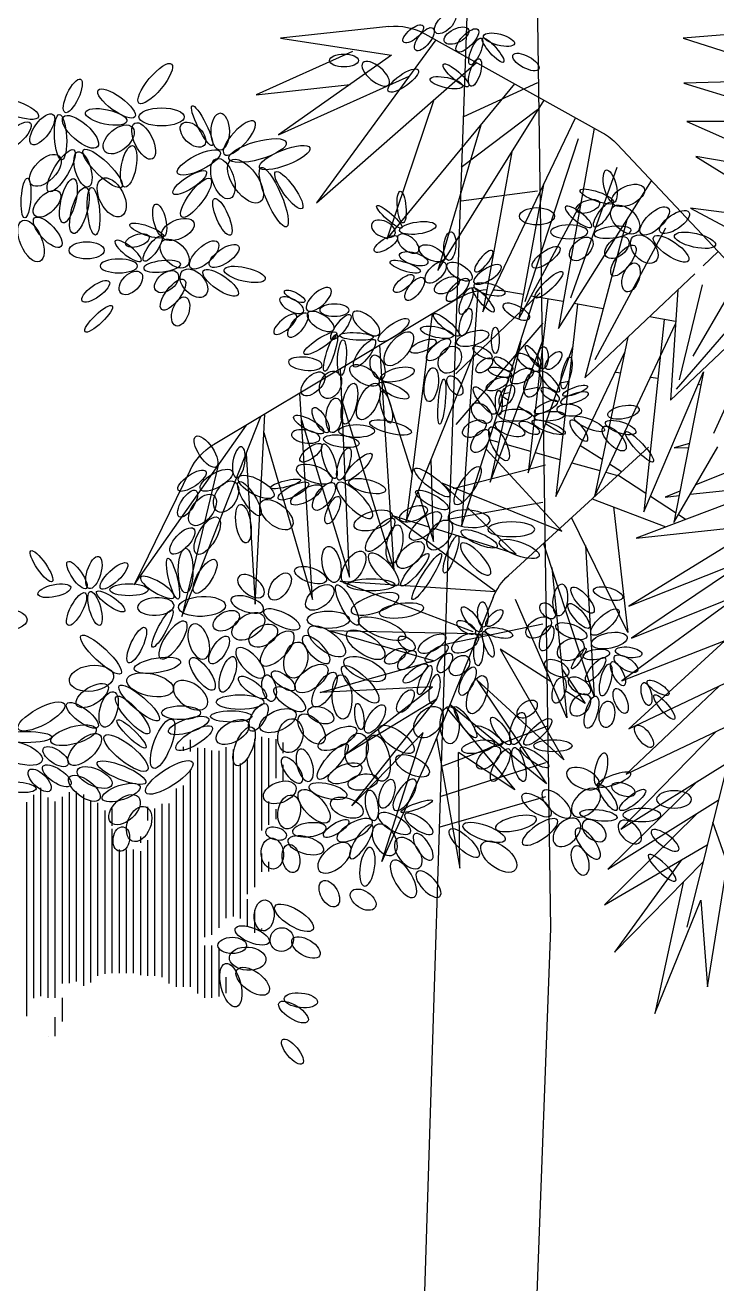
# Model space of a CAD drawing. Header units: millimetres. Extents: x 485872 to 486142, y -52344 to -52207.
# Drawn here: x 485998.158 to 485999.978, y -52337.648 to -52334.337 of the extents above; entities that cross this region are included whole.
import ezdxf

# ---------------------------------------------------------------- set-up
doc = ezdxf.new("R2010")
doc.units = ezdxf.units.MM
doc.header["$LTSCALE"] = 15

# ---------------------------------------------------------------- blocks, each defined once
blk = doc.blocks.new('E39')
at = {"color": 47}
for p, q in [((36.6601, 14.5534), (36.638, 12.976)), ((36.7821, 13.516), (36.8153, 12.4644))]:
    blk.add_line(p, q, dxfattribs=at)
at = {"color": 45}
for p, q in [((36.7488, 14.454), (36.7821, 13.516)), ((36.6561, 14.1674), (36.7602, 14.1198)), ((36.6487, 13.829), (36.7714, 13.686)), ((36.6487, 13.4048), (36.7862, 13.3762)), ((36.6449, 13.1617), (36.7937, 13.1188)), ((36.638, 12.976), (36.6712, 12.0807))]:
    blk.add_line(p, q, dxfattribs=at)
at = {"color": 49}
for p, q in [((36.6561, 14.1293), (36.7639, 14.0483)), ((36.6561, 14.0149), (36.7639, 14.0006)), ((36.6524, 13.8719), (36.7714, 13.7575)), ((36.6449, 13.6288), (36.7751, 13.5954)), ((36.6487, 13.5764), (36.7825, 13.5525)), ((36.6412, 13.2618), (36.79, 13.2046)), ((36.6449, 13.2093), (36.7937, 13.1617))]:
    blk.add_line(p, q, dxfattribs=at)
blk = doc.blocks.new('e48')
at = {"color": 100}
for p, q in [((26.4211, 10.3036), (26.6607, 10.2844)), ((27.1444, 10.2925), (26.8118, 10.1073)), ((27.2114, 10.3062), (27.4141, 10.2844)), ((27.1236, 10.281), (27.3472, 9.9764)), ((27.4141, 10.2844), (27.2066, 10.2528)), ((27.3472, 9.9764), (27.0477, 10.2387)), ((27.2066, 10.2528), (27.4177, 10.1033)), ((27.2794, 10.2591), (27.4598, 10.1783)), ((27.2152, 9.9086), (26.9758, 10.1986)), ((27.4177, 10.1033), (27.1733, 10.2133)), ((27.4598, 10.1783), (27.2841, 10.1979)), ((27.1201, 9.8499), (26.921, 10.1681)), ((27.1276, 10.1687), (27.2152, 9.9086)), ((26.9812, 10.072), (27.0356, 9.7723)), ((27.0815, 9.7981), (27.5399, 9.5238)), ((27.2851, 9.2761), (27.3021, 9.6661)), ((27.3541, 9.2344), (27.3781, 9.6206)), ((27.4619, 9.2258), (27.4436, 9.5814)), ((27.375, 9.5703), (27.2851, 9.2761)), ((27.5987, 9.2028), (27.4512, 9.5769)), ((27.6878, 9.262), (27.478, 9.5609)), ((27.4454, 9.5466), (27.3541, 9.2344)), ((27.4785, 9.5078), (27.4619, 9.2258)), ((27.5309, 9.4855), (27.5987, 9.2028)), ((27.5835, 9.4763), (27.6878, 9.262)), ((27.0164, 9.2385), (27.1325, 8.9508)), ((27.0032, 9.1419), (26.8842, 8.9345)), ((26.7624, 8.9929), (26.5352, 9.1005)), ((26.5939, 9.0727), (26.7676, 8.9081)), ((26.8842, 8.9345), (27.0468, 9.0842)), ((27.0468, 9.0842), (26.9168, 8.8897)), ((27.2947, 8.9438), (27.1302, 9.0715)), ((27.1302, 9.0715), (27.3402, 9.0607)), ((27.2811, 8.8485), (27.1222, 9.048)), ((27.1222, 9.048), (27.2947, 8.9438)), ((26.9168, 8.8897), (27.0974, 9.038)), ((27.1028, 9.0315), (26.9761, 8.8789)), ((26.7676, 8.9081), (26.5585, 9.0072)), ((26.5992, 8.9879), (26.7775, 8.8049)), ((27.1225, 8.9757), (27.0789, 8.732)), ((27.2245, 8.7445), (27.1474, 8.9857)), ((27.1474, 8.9857), (27.2811, 8.8485)), ((26.9761, 8.8789), (27.0813, 8.9484)), ((27.0789, 8.732), (27.0813, 8.9484)), ((27.1325, 8.9508), (27.2245, 8.7445)), ((26.7775, 8.8049), (26.5777, 8.9299)), ((26.6339, 8.8947), (26.8017, 8.7306)), ((26.8017, 8.7306), (26.5953, 8.8592)), ((26.6351, 8.8343), (26.8084, 8.6638)), ((26.8084, 8.6638), (26.616, 8.7758)), ((26.7892, 8.5749), (26.6241, 8.7434)), ((26.6644, 8.7476), (26.7892, 8.5749)), ((26.661, 8.7057), (26.7137, 8.4604)), ((26.6282, 8.6722), (26.6152, 8.5105)), ((26.7137, 8.4604), (26.6282, 8.6722))]:
    blk.add_line(p, q, dxfattribs=at)
at = {"color": 97}
for p, q in [((26.6607, 10.2844), (26.3576, 10.1875)), ((26.66, 10.2001), (26.351, 10.1059)), ((26.4194, 10.2073), (26.66, 10.2001)), ((26.6542, 10.1282), (26.3482, 9.9932)), ((26.4252, 10.1285), (26.6542, 10.1282)), ((27.0356, 9.7723), (26.8624, 10.1355)), ((26.8273, 10.1159), (26.8945, 9.7413)), ((26.7845, 10.086), (26.4116, 9.6894)), ((26.8571, 10.0961), (26.9574, 9.7911)), ((26.637, 10.0633), (26.3592, 9.8897)), ((26.7848, 10.0426), (26.8718, 9.7978)), ((26.8945, 9.7413), (26.72, 10.0174)), ((26.922, 10.0104), (26.9683, 9.7596)), ((26.9683, 9.7596), (26.8528, 9.9737)), ((26.7661, 9.9445), (26.8449, 9.6489)), ((26.8449, 9.6489), (26.6394, 9.8436)), ((26.8855, 9.7916), (26.9453, 9.8021)), ((26.9144, 9.7967), (26.9512, 9.4716)), ((27.0758, 9.3712), (26.9382, 9.8009)), ((26.9599, 9.8047), (27.0039, 9.8124)), ((27.0449, 9.8121), (27.0758, 9.3712)), ((26.8104, 9.7784), (26.865, 9.788)), ((26.8585, 9.7869), (26.8995, 9.4275)), ((27.1304, 9.7688), (27.179, 9.381)), ((27.0221, 9.4539), (26.9229, 9.721)), ((26.9512, 9.4716), (26.8676, 9.7073)), ((26.9649, 9.7176), (27.0221, 9.4539)), ((27.2018, 9.2888), (27.2284, 9.7102)), ((26.8995, 9.4275), (26.7703, 9.697)), ((27.179, 9.381), (27.0533, 9.6925)), ((26.3989, 9.6488), (26.6543, 8.6219)), ((26.8917, 9.6395), (26.875, 9.6427)), ((27.2245, 9.6486), (27.1679, 9.4697)), ((27.2995, 9.6065), (27.2018, 9.2888)), ((26.726, 9.5197), (26.988, 9.2795)), ((27.1124, 9.4527), (26.8882, 9.3621)), ((26.4584, 9.4095), (26.7626, 9.2219)), ((26.7913, 9.4077), (26.7646, 9.1731)), ((27.0644, 9.4067), (26.9734, 9.3195)), ((27.0118, 9.2498), (27.2039, 9.3911)), ((26.7487, 9.3496), (26.5156, 9.3743)), ((26.7646, 9.1731), (26.8696, 9.3881)), ((26.7626, 9.2219), (26.4768, 9.3355)), ((26.8274, 9.0535), (26.922, 9.34)), ((26.5347, 9.3125), (26.7578, 9.162)), ((26.9069, 9.2943), (26.8784, 9.0133)), ((26.7578, 9.162), (26.4933, 9.269)), ((27.3026, 9.2687), (27.0118, 9.2498)), ((27.054, 9.174), (27.3026, 9.2687)), ((26.5027, 9.2314), (26.7624, 8.9929)), ((26.5534, 9.2447), (26.7755, 9.0823)), ((26.7755, 9.0823), (26.5826, 9.158)), ((27.0839, 9.1717), (27.0295, 9.17)), ((27.3254, 9.1764), (27.0839, 9.1717))]:
    blk.add_line(p, q, dxfattribs=at)
at = {"color": 62}
for p, q in [((27.0394, 10.1215), (27.1201, 9.8499)), ((26.8784, 9.0133), (26.9745, 9.2347)), ((26.9077, 9.0807), (27.0032, 9.1419)), ((27.3402, 9.0607), (27.128, 9.1199)), ((26.5252, 8.59), (26.6055, 8.8181)), ((26.6152, 8.5105), (26.5831, 8.7119))]:
    blk.add_line(p, q, dxfattribs=at)
at = {"color": 99}
for p, q in [((26.423, 10.0262), (26.637, 10.0633)), ((26.6473, 9.9661), (26.3669, 9.8165)), ((26.4403, 9.9404), (26.6473, 9.9661)), ((26.6939, 9.9289), (26.8263, 9.6827)), ((26.6237, 9.8585), (26.5956, 9.8851)), ((26.6257, 9.8232), (26.6685, 9.6453)), ((26.5762, 9.8045), (26.6431, 9.6894)), ((26.6712, 9.8135), (26.6849, 9.6074)), ((26.6849, 9.6074), (26.4976, 9.7849)), ((26.5414, 9.7817), (26.6738, 9.6279)), ((26.6751, 9.7547), (26.7242, 9.7633)), ((26.8271, 9.4273), (26.6754, 9.7501)), ((26.6963, 9.7584), (26.7344, 9.3985)), ((26.7644, 9.7251), (26.8271, 9.4273)), ((26.536, 9.6961), (26.6043, 9.5449)), ((26.7344, 9.3985), (26.6228, 9.6606)), ((26.6228, 9.6606), (26.6509, 9.5187)), ((26.7223, 9.6503), (26.708, 9.6482)), ((26.7854, 9.6597), (26.7784, 9.6586)), ((26.7885, 9.6591), (26.7854, 9.6597)), ((26.6328, 9.6371), (26.6276, 9.6363)), ((26.9579, 9.6269), (26.9331, 9.6316)), ((26.9962, 9.6197), (26.9857, 9.6217)), ((26.9887, 9.6076), (26.9982, 9.6136)), ((26.9393, 9.5764), (26.9695, 9.5955)), ((26.8863, 9.5429), (26.9187, 9.5633)), ((27.0238, 9.5336), (27.0059, 9.5286)), ((26.6786, 9.3789), (26.5959, 9.5202)), ((26.6493, 9.5266), (26.6778, 9.518)), ((26.6778, 9.518), (26.6509, 9.5187)), ((26.6509, 9.5187), (26.6786, 9.3789)), ((26.8126, 9.4963), (26.854, 9.5224)), ((26.8882, 9.3621), (27.0295, 9.5159)), ((26.9377, 9.5095), (26.8916, 9.4967)), ((26.9955, 9.5257), (26.9466, 9.512)), ((26.5318, 9.4912), (26.6376, 9.449)), ((26.7765, 9.4735), (26.7988, 9.4876)), ((26.8693, 9.4904), (26.8169, 9.4758)), ((27.1278, 9.3429), (27.1324, 9.4966)), ((26.7308, 9.4328), (26.7834, 9.4671)), ((26.8058, 9.4727), (26.784, 9.4666)), ((26.6479, 9.4313), (26.5355, 9.4436)), ((27.1124, 9.4527), (27.0727, 9.4146)), ((26.5365, 9.4297), (26.7487, 9.3496)), ((26.667, 9.4372), (26.6945, 9.4262)), ((26.6945, 9.4262), (26.6686, 9.4291)), ((26.6751, 9.3965), (26.7222, 9.4272)), ((26.8315, 9.423), (26.6936, 9.3704)), ((27.157, 9.4355), (27.1278, 9.3429)), ((26.6566, 9.3844), (26.6702, 9.3933)), ((27.1364, 9.3701), (27.2039, 9.3911)), ((26.9734, 9.3195), (27.1285, 9.3677)), ((26.8439, 9.3355), (26.8274, 9.0535)), ((27.128, 9.1199), (27.3254, 9.1764)), ((26.8877, 9.1049), (26.8444, 9.0401)), ((26.8444, 9.0401), (26.8837, 9.0653))]:
    blk.add_line(p, q, dxfattribs=at)
at = {"color": 100}
for centre, start, end in [((27.1994, 10.1938), 83.8778, 119.1174), ((27.4819, 9.4269), 25.9546, 59.1123)]:
    blk.add_arc(centre, 0.113, start, end, dxfattribs=at)
at = {"color": 99}
blk.add_arc((26.8668, 10.0086), 0.113, 119.1174, 136.7676, dxfattribs=at)
at = {"color": 97}
for centre, start, end in [((27.0235, 9.7011), 93.9119, 99.9612), ((27.0235, 9.7011), 59.1123, 87.6956), ((26.9116, 9.1962), 21.99, 47.4705)]:
    blk.add_arc(centre, 0.113, start, end, dxfattribs=at)
blk = doc.blocks.new('m4')
at = {"color": 116}
for p, q in [((1152959.28, 193826.09), (1152959.28, 193828.42)), ((1152960.84, 193820.57), (1152960.84, 193829.17)), ((1152962.4, 193818.52), (1152962.4, 193829.32)), ((1152963.96, 193809.11), (1152963.96, 193829.66)), ((1152965.53, 193796.71), (1152965.53, 193829.22)), ((1152979.59, 193826.42), (1152979.59, 193829)), ((1152970.21, 193790.26), (1152970.21, 193826.88)), ((1152971.78, 193789.86), (1152971.78, 193827.39)), ((1152973.34, 193787.8), (1152973.34, 193826.61)), ((1152981.15, 193826.61), (1152981.15, 193827.44)), ((1152959.28, 193820.05), (1152959.28, 193823.52)), ((1152967.09, 193795.15), (1152967.09, 193824.65)), ((1152968.65, 193789.81), (1152968.65, 193823.83)), ((1152962.4, 193810.37), (1152962.4, 193815.46)), ((1152988.96, 193811.32), (1152988.96, 193814.33)), ((1152960.84, 193811.63), (1152960.84, 193813.76)), ((1152987.4, 193808.56), (1152987.4, 193813.97)), ((1152996.78, 193810.13), (1152996.78, 193813.97)), ((1152990.53, 193806.38), (1152990.53, 193807.83)), ((1152963.96, 193800.08), (1152963.96, 193804.1)), ((1152962.4, 193800.12), (1152962.4, 193802.22)), ((1152967.09, 193788.24), (1152967.09, 193794.04)), ((1152963.96, 193787.44), (1152963.96, 193787.61))]:
    blk.add_line(p, q, dxfattribs=at)
at = {"color": 99}
for p, q in [((1152974.9, 193786.23), (1152974.9, 193826.66)), ((1152976.46, 193785.71), (1152976.46, 193827.18)), ((1152978.03, 193773.41), (1152978.03, 193827.21)), ((1152979.59, 193774.84), (1152979.59, 193822.38)), ((1152981.15, 193774.84), (1152981.15, 193819.01)), ((1152982.71, 193774.84), (1152982.71, 193818.34)), ((1153004.59, 193776.02), (1153004.59, 193817.65)), ((1153006.15, 193775.67), (1153006.15, 193817.52)), ((1153012.4, 193772.81), (1153012.4, 193818.46)), ((1152984.28, 193775.58), (1152984.28, 193815.06)), ((1152985.84, 193776.93), (1152985.84, 193814.93)), ((1152999.9, 193777.28), (1152999.9, 193815.17)), ((1153001.46, 193775.82), (1153001.46, 193815.51)), ((1153003.03, 193775.05), (1153003.03, 193816.98)), ((1153007.71, 193775.59), (1153007.71, 193816.48)), ((1153009.28, 193772.43), (1153009.28, 193815.44)), ((1153010.84, 193772.43), (1153010.84, 193816.34)), ((1153013.96, 193772.35), (1153013.96, 193816.9)), ((1153015.53, 193768.38), (1153015.53, 193815.34)), ((1152998.34, 193777.67), (1152998.34, 193813.53)), ((1152996.78, 193777.85), (1152996.78, 193809.5)), ((1152987.4, 193777.25), (1152987.4, 193808.55)), ((1152988.96, 193777.25), (1152988.96, 193806.98)), ((1152990.53, 193777.43), (1152990.53, 193804.58)), ((1152992.09, 193777.82), (1152992.09, 193804.94)), ((1152993.65, 193777.85), (1152993.65, 193804.94)), ((1152995.21, 193777.85), (1152995.21, 193804.94)), ((1152965.53, 193786.68), (1152965.53, 193791.7)), ((1152973.34, 193772.7), (1152973.34, 193783.4)), ((1152974.9, 193772.43), (1152974.9, 193783.87)), ((1152976.46, 193772.43), (1152976.46, 193783.87)), ((1152971.78, 193773.42), (1152971.78, 193776.99)), ((1153007.71, 193767.24), (1153007.71, 193772.43)), ((1153009.28, 193764.01), (1153009.28, 193768.2)), ((1153010.84, 193764.01), (1153010.84, 193764.04))]:
    blk.add_line(p, q, dxfattribs=at)
at = {"color": 116, "extrusion": (0, 0, -1)}
for centre, major_axis, ratio in [((1152923.74, 193986.15), (-2.08, 2.12), 0.508888), ((1152921.27, 193983.36), (-2.64, 1.35), 0.508888), ((1152928.34, 193982.57), (-1.87, 2.41), 0.432555), ((1152930.77, 193983.75), (-2.15, 1.78), 0.40552), ((1152911.96, 193982.46), (3.38, 0.88), 0.351451), ((1152913.28, 193980.18), (2.31, 2.62), 0.243312), ((1152917.06, 193979.9), (-1.21, 2.9), 0.330424), ((1152918.9, 193982.32), (-2.3, 2.39), 0.398406), ((1152906.05, 193977.57), (2.84, 1.54), 0.409174), ((1152945.95, 193977.91), (3.16, 0), 0.447471), ((1152932.96, 193973.52), (-3.29, 2.33), 0.321494), ((1153003.75, 193962.27), (3.74, 3.28), 0.398406), ((1153008.11, 193961.13), (0.28, 4.97), 0.265604), ((1153012.12, 193962.84), (-2.35, 3.26), 0.423152), ((1152995.36, 193960.6), (-3.04, 2.62), 0.587711), ((1153018.17, 193961.11), (-3.46, 3.07), 0.367264), ((1152998.87, 193954.23), (4.2, 4.07), 0.274382), ((1153003.19, 193954.04), (1.14, 3.85), 0.423152), ((1153007.97, 193953.74), (-2.75, 4.56), 0.30137), ((1153011.45, 193953.83), (-3.07, 3.1), 0.540694), ((1152967.56, 193951.44), (3.26, 4.54), 0.490004), ((1152958.05, 193949.47), (2.91, 4.04), 0.265604), ((1152961.34, 193947.97), (2.78, 6.5), 0.240308), ((1152996.89, 193947.9), (2.14, 4.1), 0.571299), ((1153000.88, 193944.87), (0.42, 5.22), 0.252324), ((1153003.97, 193945.05), (-1.4, 5.05), 0.324416), ((1153006.39, 193947.17), (-1.17, 4.84), 0.322519), ((1153011.08, 193946.52), (-2.69, 2.61), 0.528119), ((1152892.49, 193945.92), (-2.57, 0.85), 0.488369), ((1152903.63, 193943.76), (-3.84, 0), 0.49154), ((1153010.92, 193940.25), (2.9, 3.14), 0.397244), ((1153014.58, 193938.34), (1.9, 4.5), 0.482762), ((1152868.97, 193938.49), (4.51, 1.03), 0.326457), ((1152874.22, 193936.62), (3.81, 2.62), 0.34686), ((1152880.1, 193936.55), (2.49, 2.69), 0.643683), ((1152886.09, 193936.9), (-2.37, 1.93), 0.617936), ((1152893.92, 193936.61), (-2.22, 2.22), 0.600771), ((1152936.77, 193937.69), (-2.5, 1.59), 0.381666), ((1152884.68, 193934.06), (-2.48, 3.27), 0.39114), ((1152901.62, 193934.78), (-2.97, 2.14), 0.360462), ((1153002.4, 193936.29), (-3.84, 0), 0.49154), ((1152883.01, 193930.36), (-1.06, 3.14), 0.540694), ((1152925.85, 193931.43), (-2.08, 2.12), 0.508888), ((1152967.74, 193931.02), (4.51, 1.03), 0.326457), ((1152900.99, 193928.76), (-2.97, 2.83), 0.253091), ((1152921.01, 193927.6), (-2.3, 2.39), 0.398406), ((1152923.37, 193928.64), (-2.64, 1.35), 0.508888), ((1152930.45, 193927.85), (-1.87, 2.41), 0.432555), ((1152932.87, 193929.02), (-2.15, 1.78), 0.40552), ((1152914.06, 193927.74), (3.38, 0.88), 0.351451), ((1152915.39, 193925.45), (2.31, 2.62), 0.243312), ((1152919.16, 193925.17), (-1.21, 2.9), 0.330424), ((1152908.15, 193922.84), (2.84, 1.54), 0.409174), ((1152946.63, 193919.47), (-2.05, 2.69), 0.313951), ((1152948.05, 193923.18), (3.16, 0), 0.447471), ((1152956.05, 193919.9), (-1.99, 2.6), 0.396509), ((1152935.06, 193918.8), (-3.29, 2.33), 0.321494), ((1152933.92, 193914.72), (-2.79, 3.5), 0.474756), ((1152951.15, 193915.91), (-3.57, 2.32), 0.249551), ((1152901.5, 193851.26), (-1.04, 2.74), 0.444141), ((1152911.96, 193852.41), (3, 0.59), 0.339865), ((1152941.21, 193849.84), (4.06, 2.73), 0.444141), ((1152949.72, 193850.58), (3.9, 2.95), 0.444141), ((1152960.6, 193848.98), (-3.32, 3.59), 0.444141), ((1152963.65, 193851.82), (-2.95, 1.7), 0.637741), ((1152896.22, 193848.79), (-2.74, 1.43), 0.733144), ((1152914.32, 193849.93), (1.01, 2.79), 0.28625), ((1152916.42, 193848.64), (-0.2, 3.4), 0.305007), ((1152919.39, 193850.15), (-2.79, 1.62), 0.52608), ((1152926.62, 193850.05), (-2.94, 1.71), 0.443646), ((1152956.53, 193846.47), (-0.89, 3.92), 0.634727), ((1152973.33, 193848.67), (-1.88, 2.94), 0.432555), ((1152883.52, 193848.17), (2.9, 0.41), 0.38621), ((1152884.13, 193845.67), (2.52, 1.6), 0.436349), ((1152890.62, 193847.7), (-2.91, 0.39), 0.38621), ((1152920.61, 193845.27), (-1.86, 1.84), 0.684879), ((1152923.84, 193845.86), (-1.3, 2.07), 0.502073), ((1152925.62, 193847.89), (-2.44, 1.69), 0.381666), ((1152932.16, 193846.42), (-1.78, 1.92), 0.504647), ((1152934.68, 193847.31), (-2.27, 1.31), 0.504647), ((1152941.4, 193844.5), (4.5, 1.92), 0.444141), ((1152885.86, 193843.5), (1.33, 2.62), 0.366899), ((1152888.56, 193842.11), (-0.84, 3.51), 0.313446), ((1152890.78, 193844.38), (-2.08, 2.56), 0.326133), ((1152918.84, 193841.86), (-1.48, 3.07), 0.38819), ((1152930.32, 193843.54), (-2.59, 1.94), 0.321493), ((1152942.39, 193841.16), (3.89, 3.89), 0.343298), ((1152953.08, 193842.43), (-3.38, 2.62), 0.50759), ((1153001.34, 193842.48), (-4.84, 0.65), 0.579315), ((1152877.08, 193840.39), (2.36, 1.47), 0.34686), ((1152898.78, 193839.86), (-0.83, 2.81), 0.463452), ((1152916.76, 193838.89), (-1.43, 4.12), 0.454183), ((1152946.38, 193838.39), (0.28, 4.88), 0.444141), ((1152950.23, 193839.98), (-2.31, 3.7), 0.410927), ((1152959.26, 193841.92), (2.5, 1.91), 0.42054), ((1152988.47, 193841.05), (5.11, 1.13), 0.468601), ((1152879.61, 193839.03), (0.59, 2.5), 0.419313), ((1152885.27, 193837.51), (1.15, 2.7), 0.444141), ((1152990.86, 193837.06), (4.37, 3.75), 0.262155), ((1153001.17, 193838.69), (-3.41, 2.12), 0.470168)]:
    blk.add_ellipse(centre, major_axis=major_axis, ratio=ratio, start_param=3.141593, end_param=9.424778, dxfattribs=at)
for centre, major_axis, ratio in [((1152917.2, 193975.27), (-0.93, 3), 0.360462), ((1152921.4, 193974.66), (2.77, 2.4), 0.257473), ((1152923.48, 193973.04), (3.58, 0.78), 0.308968), ((1152995.83, 193968.48), (4.02, 2.93), 0.322519), ((1153005.43, 193970.15), (-1.69, 3.64), 0.329118), ((1153017.85, 193967.35), (4.92, 1.81), 0.306393), ((1152998.11, 193965.54), (4.53, 0.95), 0.34686), ((1152964.9, 193958.17), (-6.3, 1.78), 0.302788), ((1152958.96, 193956.62), (-5.53, 2.15), 0.28625), ((1152887.58, 193950.34), (0.83, 3.57), 0.360462), ((1152883.63, 193948.33), (-3.51, 1.56), 0.540694), ((1152890.45, 193948.1), (3.7, 1.33), 0.264339), ((1153015.68, 193947.75), (-0.29, 4.36), 0.237905), ((1152889.14, 193944.14), (-1.92, 2.71), 0.313033), ((1152933.31, 193945.77), (0.31, 3.48), 0.270347), ((1152873.47, 193942.51), (-3.17, 2.17), 0.417809), ((1152877.83, 193942.75), (-2.98, 2.82), 0.437157), ((1152884.3, 193943.04), (2.73, 2.7), 0.614425), ((1152936, 193943.63), (2.75, 2.43), 0.205978), ((1152929.78, 193941.19), (-3.98, 0.54), 0.329118), ((1152922.74, 193937.22), (-0.26, 3.13), 0.42054), ((1152926.7, 193935.65), (2.68, 1.29), 0.508888), ((1152930.66, 193934.45), (3.1, 0.91), 0.409174), ((1152920.62, 193931.64), (2.67, 1.65), 0.480617), ((1152932.53, 193932.71), (3.32, 1.08), 0.270347), ((1152956.76, 193926.22), (2.23, 1.16), 0.329118), ((1152919.3, 193920.54), (-0.93, 3), 0.360462), ((1152923.5, 193919.94), (2.77, 2.4), 0.257473), ((1152912.76, 193916.59), (0, 2.88), 0.294924), ((1152925.58, 193918.32), (3.58, 0.78), 0.308968), ((1152917.73, 193916.98), (-3.5, 1.08), 0.411957), ((1152943.22, 193917.42), (3.7, 0.22), 0.222639), ((1152991.41, 193849.75), (-1.8, 3.88), 0.308968), ((1152887.75, 193850.75), (-3.91, 0.77), 0.426863), ((1152999.24, 193847.67), (4.39, 4.13), 0.250757), ((1152894.45, 193846.81), (-1.53, 2.25), 0.207959), ((1152971.44, 193843.34), (-1.27, 3.9), 0.368132), ((1152976.99, 193843.45), (2.51, 3.47), 0.375175), ((1152986.86, 193845.33), (-5.08, 0.82), 0.311586), ((1152962.37, 193840.31), (0.61, 2.9), 0.508888), ((1152966.02, 193840.47), (3, 2.25), 0.35208), ((1152957.87, 193837.89), (3.33, 2.4), 0.414148)]:
    blk.add_ellipse(centre, major_axis=major_axis, ratio=ratio, dxfattribs=at)
at = {"color": 116}
for centre, major_axis, ratio in [((1152938.99, 193975), (2.84, 2.39), 0.445277), ((1152968.89, 193960.93), (-3.32, 3.59), 0.347589), ((1152894.52, 193943.63), (2.83, 2.19), 0.290128), ((1152896.55, 193940.34), (4.1, 0), 0.368132), ((1152937.31, 193940.99), (2.54, 1.16), 0.60828), ((1152931.88, 193937.76), (2.17, 1.76), 0.540694), ((1152915.3, 193933.92), (-1.89, 2.29), 0.318055), ((1152914.47, 193931), (-2.97, 1.84), 0.378486), ((1152995.33, 193932.87), (4.1, 0), 0.368132), ((1152951.49, 193925.55), (-2.57, 2.36), 0.439314), ((1152957.42, 193924.28), (2.57, 1.44), 0.440565), ((1152941.09, 193920.27), (2.84, 2.39), 0.445277), ((1152951.08, 193920.7), (2.87, 1.79), 0.453485), ((1152932.19, 193850.13), (1.8, 1.23), 0.519066), ((1152899.3, 193844.7), (2.64, 1.28), 0.521383), ((1152894.33, 193840.84), (2.37, 1.45), 0.530492), ((1152979.63, 193838.76), (3.5, 2.47), 0.595867)]:
    blk.add_ellipse(centre, major_axis=major_axis, ratio=ratio, dxfattribs=at)
at = {"color": 60, "extrusion": (0, 0, -1)}
for centre, major_axis, ratio in [((1152987.35, 193972.85), (-3.58, 4.29), 0.30414), ((1152977.06, 193963.62), (2.2, 4.37), 0.193105), ((1152985.95, 193965.55), (-4.98, 0), 0.398406), ((1152979.07, 193961.64), (2.43, 2.38), 0.582286), ((1152986.36, 193942.87), (0.83, 3.57), 0.360462), ((1152982.4, 193940.86), (-3.51, 1.56), 0.540694), ((1152989.23, 193940.63), (3.7, 1.33), 0.264339), ((1152976.61, 193935.28), (-2.98, 2.82), 0.437157), ((1152983.07, 193935.58), (2.73, 2.7), 0.614425), ((1152987.91, 193936.67), (-1.92, 2.71), 0.313033), ((1152972.24, 193935.04), (-3.17, 2.17), 0.417809)]:
    blk.add_ellipse(centre, major_axis=major_axis, ratio=ratio, dxfattribs=at)
at = {"color": 60}
for centre, major_axis, ratio in [((1152973.09, 193962.31), (0, 4.02), 0.517185), ((1152993.29, 193936.16), (2.83, 2.19), 0.290128)]:
    blk.add_ellipse(centre, major_axis=major_axis, ratio=ratio, dxfattribs=at)
at = {"color": 60, "extrusion": (0, 0, -1)}
for centre, major_axis, ratio in [((1152989.89, 193960.26), (1.92, 3.92), 0.454183), ((1152977.78, 193955.55), (-4.69, 2.33), 0.324416), ((1152993.16, 193954.71), (-0.84, 4.55), 0.34686), ((1152972.49, 193952), (1.49, 4.38), 0.510088), ((1152978.39, 193947.82), (-3.14, 4.19), 0.306393), ((1152979.79, 193951.13), (-3.65, 2.39), 0.302788), ((1152972.61, 193943.63), (1.75, 4), 0.302788), ((1152991.26, 193938.45), (-2.57, 0.85), 0.488369), ((1152972.99, 193929.16), (3.81, 2.62), 0.34686), ((1152978.87, 193929.09), (2.49, 2.69), 0.643683), ((1152983.45, 193926.59), (-2.48, 3.27), 0.39114), ((1152984.86, 193929.43), (-2.37, 1.93), 0.617936), ((1152992.69, 193929.15), (-2.22, 2.22), 0.600771), ((1153000.4, 193927.31), (-2.97, 2.14), 0.360462), ((1152981.78, 193922.89), (-1.06, 3.14), 0.540694), ((1152999.76, 193921.29), (-2.97, 2.83), 0.253091)]:
    blk.add_ellipse(centre, major_axis=major_axis, ratio=ratio, start_param=3.141593, end_param=9.424778, dxfattribs=at)
at = {"color": 116}
for centre, major_axis, ratio in [((1152887.04, 193940.27), (-4.07, 0.48), 0.299107), ((1152958.84, 193920.1), (-2.41, 2.05), 0.372892), ((1152977.8, 193850.53), (1.24, 3.82), 0.540694), ((1152952.05, 193848.77), (2.83, 2.85), 0.399643), ((1152966.52, 193845.87), (2.9, 3.14), 0.419314), ((1152928.23, 193842.09), (-1.38, 3.11), 0.305007), ((1152926.1, 193840.12), (-0.64, 3.17), 0.35072)]:
    blk.add_ellipse(centre, major_axis=major_axis, ratio=ratio, start_param=3.141593, end_param=9.424778, dxfattribs=at)
at = {"color": 60}
blk.add_ellipse((1152985.81, 193932.8), major_axis=(-4.07, 0.48), ratio=0.299107, start_param=3.141593, end_param=9.424778, dxfattribs=at)
at = {"color": 99, "extrusion": (0, 0, -1)}
for centre, major_axis, ratio in [((1152925.23, 193914.51), (-2.48, 2.21), 0.398406), ((1152928.62, 193915.29), (-2.83, 1.16), 0.370761), ((1152941.45, 193913.74), (-2.25, 2.95), 0.318055), ((1152946.4, 193912.76), (-0.25, 3.92), 0.240308), ((1152948.9, 193913.84), (-1.32, 4.05), 0.194095), ((1152922.75, 193912.32), (-1.51, 2.75), 0.750963), ((1152915.19, 193911.07), (-1.67, 1.41), 0.519066), ((1152941.47, 193908.87), (3.1, 1.83), 0.49154), ((1152904.63, 193906.94), (-0.97, 2.8), 0.572499), ((1152906.91, 193908.75), (-2.49, 1.27), 0.473107), ((1152912.35, 193906.98), (-2.37, 1.12), 0.432555), ((1152921.62, 193906.64), (1.39, 2.01), 0.540694), ((1152924.5, 193903.15), (-0.48, 4.95), 0.151774), ((1152926.81, 193906.85), (-0.52, 3.72), 0.402377), ((1152948.91, 193906.8), (-1.33, 2.87), 0.708495), ((1152952.73, 193907.01), (-2.31, 2.32), 0.540694), ((1152910.24, 193904.44), (-1.27, 2.29), 0.504647), ((1152935, 193905.56), (3.25, 1.55), 0.327693), ((1152936.7, 193901.92), (0.92, 3.48), 0.294924), ((1152896.54, 193901.27), (2.69, 0.26), 0.488369), ((1152892.14, 193898.22), (3.29, 1.4), 0.290128), ((1152908.43, 193900.17), (3.58, 0), 0.369254), ((1152885.28, 193897.45), (3.32, 1.08), 0.351451), ((1152886.69, 193895.05), (2.42, 2.52), 0.432555), ((1152894.45, 193896.78), (1.75, 2.29), 0.360462), ((1152901.06, 193897.5), (3.61, 1.3), 0.270347), ((1152905.3, 193897.37), (2.15, 1.16), 0.424831), ((1152909.55, 193897.13), (3.21, 1.12), 0.415918), ((1152911.95, 193893.9), (1.83, 3.67), 0.368132), ((1152916.02, 193894.5), (-1.62, 2.38), 0.557078), ((1152917.37, 193897.2), (-2.46, 1.33), 0.574487), ((1152935.74, 193897.47), (4.56, 1.1), 0.276634), ((1152943.17, 193896.68), (3.93, 0), 0.360462), ((1152881.16, 193893.21), (3.02, 3.27), 0.212037), ((1152946.53, 193894.45), (3.89, 0.53), 0.330424), ((1152953.2, 193891.93), (-2.3, 1.84), 0.400514), ((1152940.86, 193884.6), (4.03, 0.97), 0.341491), ((1152958.77, 193885.1), (-3.28, 0.81), 0.209301), ((1152965.21, 193884.42), (3.84, 2.08), 0.389299), ((1152971.82, 193882.29), (-1.89, 3.24), 0.628714), ((1152973.94, 193885.89), (-3.5, 1.97), 0.399643), ((1152979.28, 193885.79), (-3.03, 2.07), 0.360462), ((1152950.36, 193882.34), (-2.15, 2.89), 0.45877), ((1152954.23, 193882.68), (-3.34, 1.86), 0.370761), ((1152957.05, 193883.54), (-3.31, 1.68), 0.318055), ((1152966.69, 193881.86), (2.36, 3.67), 0.302788), ((1152976.98, 193879.38), (-2.49, 3.15), 0.564202), ((1152980.25, 193880.76), (-1.84, 2.86), 0.415918), ((1152948.43, 193879.33), (-1.32, 2.99), 0.360462), ((1152960.78, 193878.34), (3.33, 2.82), 0.540694), ((1152968.02, 193876.38), (0.65, 4.23), 0.375175), ((1152928.09, 193875.86), (-3.31, 2.84), 0.410927), ((1152930.71, 193878.51), (-3.02, 1.15), 0.467627), ((1152938.01, 193873.93), (-2.98, 3.54), 0.34686), ((1152939.56, 193877.08), (-4.15, 1.34), 0.454183), ((1152975.94, 193873.74), (-2.34, 3.99), 0.428474), ((1152916.29, 193873.05), (3.94, 1.68), 0.286899), ((1152924.96, 193873.88), (-2.2, 3.04), 0.578417), ((1152934.87, 193871.88), (-0.74, 4.21), 0.397244), ((1152981.4, 193872.58), (-2.49, 2.69), 0.437704), ((1152907.53, 193870.84), (4.35, 1.57), 0.326457), ((1152922.46, 193869.66), (-1.48, 4.11), 0.216278), ((1152931.39, 193869.52), (-2.69, 2.61), 0.528119), ((1152927.79, 193864.77), (-3.14, 5.04), 0.17493), ((1152930.41, 193866.26), (-2.97, 3.54), 0.224439), ((1152937.26, 193866.35), (3.07, 3.46), 0.367264), ((1152943.82, 193866.79), (-2.09, 3.43), 0.493677), ((1152940.03, 193862.97), (5.24, 0), 0.252324), ((1152888.01, 193861.03), (3.19, 0.85), 0.394792), ((1152893.63, 193859.63), (2.36, 2.74), 0.360462), ((1152945.25, 193858.55), (2.3, 4.41), 0.265604), ((1152951.26, 193860.22), (-2.83, 2.33), 0.566441), ((1152993.1, 193861.89), (4.19, 0), 0.315405), ((1152997.12, 193859.33), (3.08, 2.14), 0.276634), ((1153000.55, 193857.78), (1.04, 3.7), 0.319501), ((1153004.6, 193857.65), (-1.87, 3.55), 0.329118), ((1153009.48, 193861.67), (-3.59, 0.76), 0.360462), ((1152977.1, 193858.23), (-5.15, 0.22), 0.421558), ((1152903.28, 193853.62), (-2.59, 1.78), 0.594763), ((1152937.6, 193853.36), (5.14, 1.95), 0.343298), ((1152966.93, 193853.87), (-3.32, 2.26), 0.611219), ((1152971.77, 193855.1), (-2.72, 1.57), 0.600771), ((1152985.77, 193853.41), (-2.18, 4.08), 0.204035), ((1153021.21, 193855.31), (5.76, 0), 0.442386)]:
    blk.add_ellipse(centre, major_axis=major_axis, ratio=ratio, start_param=3.141593, end_param=9.424778, dxfattribs=at)
for centre, major_axis, ratio in [((1152900.02, 193912.13), (-1.61, 1.84), 0.463452), ((1152902.29, 193912.73), (-0.11, 2.44), 0.463452), ((1152904.35, 193912.99), (1.71, 2.43), 0.254444), ((1152915.57, 193913.91), (2.05, 1.16), 0.400514), ((1152897.16, 193909.4), (-0.81, 3.49), 0.263753), ((1152911, 193911.37), (2.03, 1.35), 0.38621), ((1152934.23, 193909.08), (-3.7, 0.94), 0.370761), ((1152911.76, 193909.56), (2.54, 0.63), 0.360463), ((1152895.25, 193905.52), (-2.71, 0.98), 0.262154), ((1152912, 193902.88), (0, 2.71), 0.279068), ((1152915.11, 193903.38), (2.34, 2.93), 0.301783), ((1152940.59, 193903.16), (-1.93, 3.91), 0.45959), ((1152944.77, 193902.68), (-1.06, 4.46), 0.334715), ((1152901.66, 193901.95), (-2.51, 1.23), 0.337934), ((1152948.09, 193900.13), (-0.44, 3.79), 0.463452), ((1152884.67, 193900.81), (-3.43, 0.65), 0.40552), ((1152900.86, 193899.92), (-3.3, 0.3), 0.313033), ((1152951.07, 193899.07), (1.59, 2.73), 0.372892), ((1152953.69, 193898.1), (3.26, 1.76), 0.318055), ((1152976.21, 193892.15), (2.23, 3.34), 0.399643), ((1152942.87, 193888.8), (-2.97, 2.89), 0.284576), ((1152945.97, 193889.44), (-1.14, 3.53), 0.318055), ((1152949.18, 193890.08), (1.29, 3.83), 0.292267), ((1152918.83, 193884.71), (-2.66, 4.1), 0.328278), ((1152926.61, 193885.4), (3.85, 3.01), 0.251036), ((1152926.67, 193881.56), (3.53, 1.91), 0.305609), ((1152948.7, 193867.45), (0.77, 3.94), 0.493677), ((1152980.68, 193866.08), (0, 4.89), 0.328278), ((1153012.28, 193867.04), (2.34, 3.37), 0.253091), ((1152953.29, 193865.1), (3.47, 1.18), 0.437704), ((1152976.42, 193864.83), (-2.24, 3.64), 0.375175), ((1152983.45, 193864.31), (1.12, 4.49), 0.204035), ((1152996.4, 193864.92), (-2.92, 2.76), 0.329118), ((1153000.8, 193865.67), (-1.05, 3.51), 0.411957), ((1153004.52, 193865.1), (2.04, 2.94), 0.316504), ((1152959.99, 193862.59), (-1.97, 2.77), 0.554558), ((1152894.43, 193856.14), (2.24, 2.63), 0.327693), ((1152915.5, 193856.47), (0.16, 2.79), 0.40552), ((1152917.95, 193855.4), (2.11, 2.67), 0.332735), ((1152933.34, 193857.33), (-4.84, 0.65), 0.328278), ((1152888.72, 193854.8), (-2.94, 2.69), 0.369948), ((1152912.97, 193855.68), (-1.73, 1.72), 0.424831), ((1152949.37, 193855.31), (-4.63, 0), 0.408071), ((1152896.1, 193852.81), (3.38, 1.27), 0.407479)]:
    blk.add_ellipse(centre, major_axis=major_axis, ratio=ratio, dxfattribs=at)
at = {"color": 99}
for centre, major_axis, ratio in [((1152905.56, 193911.75), (2.41, 1.74), 0.381666), ((1152938.59, 193910.69), (0.97, 2.55), 0.562321), ((1152954.43, 193911.44), (3.69, 0.4), 0.381666), ((1152900.85, 193907.56), (2.13, 2.19), 0.308968), ((1152895.4, 193903.9), (-3.07, 1), 0.292267), ((1152900.71, 193904.72), (1.98, 1.27), 0.400514), ((1152915.79, 193900.61), (2.02, 1.8), 0.627902), ((1152954.34, 193895.49), (3.12, 0.52), 0.447471), ((1152969, 193889.85), (-0.56, 3.36), 0.38819), ((1152952.46, 193887.23), (3.93, 1.32), 0.426863), ((1152943.61, 193881.48), (3.78, 3.78), 0.331037), ((1152966.33, 193862.69), (2.72, 2.05), 0.554558), ((1152986.89, 193862.42), (3.67, 2.19), 0.286899), ((1152898.52, 193859.65), (-0.43, 3.43), 0.475155), ((1152939.16, 193858.8), (-5.22, 1.72), 0.343298), ((1152901.28, 193857.26), (1.58, 1.37), 0.621798), ((1152967.17, 193858.67), (3.57, 1.17), 0.427525), ((1152959.59, 193855.39), (3.95, 1.86), 0.346044), ((1152919.15, 193853.62), (2.05, 1.17), 0.440565)]:
    blk.add_ellipse(centre, major_axis=major_axis, ratio=ratio, dxfattribs=at)
for centre, major_axis, ratio in [((1152918.53, 193877.46), (4.61, 0.42), 0.408071), ((1152909.26, 193875.14), (5.15, 0), 0.311586), ((1152917.08, 193868.6), (3.14, 3.4), 0.326457), ((1152987.22, 193858.22), (-4.01, 0.23), 0.470168), ((1152983.45, 193850.86), (-2.76, 4.03), 0.366899)]:
    blk.add_ellipse(centre, major_axis=major_axis, ratio=ratio, start_param=3.141593, end_param=9.424778, dxfattribs=at)
at = {"extrusion": (0, 0, -1)}
for centre, major_axis, ratio in [((1152875.7, 193836.17), (2.22, 2.65), 0.262154), ((1152894.12, 193836.62), (-1.7, 2.19), 0.673317), ((1152932.49, 193837.47), (-1.59, 2.4), 0.45877), ((1152888.29, 193834.59), (-0.36, 2.91), 0.579315), ((1152891.66, 193835.04), (-0.99, 3.53), 0.355313), ((1152905.78, 193835.72), (-2.01, 1.6), 0.595867), ((1152927.44, 193832.86), (-2.49, 3.04), 0.672863), ((1152939.15, 193833.57), (-1.93, 3.01), 0.422005), ((1152951.02, 193834.4), (2.76, 1.09), 0.572499), ((1152964.73, 193833.91), (-1.71, 2.94), 0.443646), ((1152968.74, 193837.25), (5.24, 0), 0.306393), ((1152981.67, 193834.93), (-4.28, 0), 0.353106), ((1152922.78, 193832.21), (0.15, 4.1), 0.506181), ((1152953.06, 193831.36), (2.49, 3.03), 0.552709), ((1152957.71, 193829.89), (-0.81, 3.67), 0.729308), ((1152960.44, 193833.19), (-3.91, 1.74), 0.50759), ((1152970.68, 193834.11), (-4.54, 0), 0.270347), ((1152970.36, 193830.71), (-3.47, 2.02), 0.540694), ((1152980.02, 193832.12), (-4.4, 1.44), 0.326457), ((1152880.15, 193829.77), (1.8, 2.32), 0.444141), ((1152934.43, 193829.08), (3.75, 2.71), 0.408071), ((1152947.38, 193829.3), (-4.13, 2.08), 0.408071), ((1152967.86, 193827.58), (-1.72, 4.2), 0.415918), ((1152978.81, 193829.37), (-3.95, 2.41), 0.326457), ((1153002.81, 193826.87), (-3.4, 3.13), 0.469281), ((1153005.25, 193829.99), (-4.96, 1.38), 0.366572), ((1152916.52, 193827.48), (-3.59, 0.76), 0.360462), ((1152938.42, 193824.96), (1.03, 5.05), 0.476544), ((1152943.19, 193826.75), (-0.83, 3.66), 0.653862), ((1153015.78, 193829.59), (5.76, 0), 0.213001), ((1153017.28, 193826.12), (5.14, 1.69), 0.418601), ((1152904.16, 193825.14), (3.08, 2.14), 0.276634), ((1152907.59, 193823.58), (1.04, 3.7), 0.319501), ((1152911.64, 193823.45), (-1.87, 3.55), 0.329118), ((1152914.26, 193825.06), (-2.34, 2.22), 0.52608), ((1152930.92, 193823.29), (3.6, 1.79), 0.470168), ((1153009.18, 193825.31), (2.66, 1.83), 0.467627), ((1153000.61, 193820.73), (3.77, 1.63), 0.460165), ((1153008.94, 193821.11), (3.03, 2.07), 0.411957), ((1153012.69, 193820.1), (2.31, 2.25), 0.467627), ((1152949.47, 193817.74), (4.15, 1.05), 0.375175), ((1152960.04, 193817.47), (-3.51, 1.32), 0.603565), ((1152952.5, 193814.43), (3.14, 3.4), 0.469281), ((1152957.98, 193813.18), (-0.7, 3.69), 0.653862), ((1152994.82, 193817.43), (-4.15, 1.36), 0.367672), ((1152994.07, 193813.68), (-3.02, 2.78), 0.598214), ((1152945.32, 193814.11), (3.53, 1.27), 0.553268), ((1152990.89, 193810.54), (-1.48, 3.73), 0.634727), ((1152890.14, 193812.44), (4.07, 0.48), 0.299107), ((1152947.67, 193809.56), (-2.73, 1.72), 0.35072), ((1152915.24, 193808.68), (4.61, 1.63), 0.328278), ((1152919.59, 193806.35), (3.17, 3), 0.346044), ((1152994.78, 193807.23), (-0.4, 2.68), 0.662786), ((1152912.02, 193803.37), (3.66, 2.84), 0.530492), ((1152954.32, 193805.87), (3.85, 1.16), 0.470168), ((1152957.57, 193802.98), (0.6, 3.08), 0.600771), ((1152961.67, 193804.04), (0.29, 3.39), 0.720925), ((1152949.17, 193795.26), (1.54, 2.74), 0.600771), ((1152941.75, 193793.95), (2.63, 1.72), 0.600771), ((1152956.91, 193789.98), (4.17, 2.55), 0.38621), ((1152963.46, 193790.5), (-0.24, 3.4), 0.637741), ((1152959.6, 193785.2), (-1.05, 2.4), 0.973248), ((1152966.08, 193786.11), (3.73, 1.49), 0.399643), ((1152954.31, 193783.46), (2.98, 1.82), 0.513659), ((1152967.07, 193781.02), (4, 0.29), 0.634727), ((1152965.97, 193776.05), (3.45, 2.52), 0.50759), ((1152970.76, 193775.2), (1.2, 4.74), 0.444141), ((1152955.41, 193771.89), (3.65, 0.39), 0.437704), ((1152957.03, 193769.31), (3.17, 2.02), 0.402377), ((1152957.26, 193760.64), (2.18, 2.62), 0.38819)]:
    blk.add_ellipse(centre, major_axis=major_axis, ratio=ratio, start_param=3.141593, end_param=9.424778, dxfattribs=at)
for centre, major_axis, ratio in [((1152997.56, 193835.65), (-1.09, 3.87), 0.470168), ((1152919.32, 193832.84), (2.34, 3.37), 0.253091), ((1152942.58, 193834.1), (0.43, 2.85), 0.327693), ((1152992.28, 193834.43), (3.62, 4.02), 0.279068), ((1153003.33, 193834.35), (3.42, 2.56), 0.353106), ((1153012.3, 193834.11), (-5.07, 2.74), 0.327693), ((1152903.44, 193830.73), (-2.92, 2.76), 0.329118), ((1152907.83, 193831.48), (-1.05, 3.51), 0.411957), ((1152911.56, 193830.91), (2.04, 2.94), 0.316504), ((1152985.72, 193828.14), (-2.05, 5.38), 0.327693), ((1152992.55, 193830.3), (3.14, 3.03), 0.216278), ((1152914.29, 193829.91), (3, 1.95), 0.316504), ((1152900.14, 193827.69), (-4.19, 0), 0.315405), ((1152948.43, 193824.25), (-3.2, 3.81), 0.303547), ((1152993.75, 193826.09), (4.72, 3.75), 0.313446), ((1152945.72, 193821.65), (-3.64, 1.48), 0.480617), ((1152984.28, 193820.75), (-5.13, 3.33), 0.308968), ((1152994.75, 193821.79), (5.33, 2.18), 0.262155), ((1152936.53, 193817.16), (-1.06, 3.14), 0.455321), ((1152941.81, 193819.74), (-3.25, 0.67), 0.512236), ((1153002.89, 193818.35), (3.31, 2.42), 0.460165), ((1152882.66, 193815.8), (-2.83, 2.19), 0.290128), ((1152939.84, 193814.62), (0.56, 3.36), 0.38819), ((1153017.14, 193818.58), (3.65, 0.32), 0.308968), ((1152930.01, 193814.42), (-3.45, 1.24), 0.180231), ((1152880.62, 193812.51), (-4.1, 0), 0.368132), ((1152970.46, 193783.91), (-3.14, 0), 0.570732)]:
    blk.add_ellipse(centre, major_axis=major_axis, ratio=ratio, dxfattribs=at)
for centre, major_axis, ratio in [((1152889.59, 193822.51), (-0.83, 3.57), 0.360462), ((1152954.55, 193823.42), (1.01, 3.52), 0.463452), ((1152957.36, 193822.33), (2.06, 2.71), 0.443646), ((1152893.55, 193820.5), (3.51, 1.56), 0.540694), ((1152886.72, 193820.27), (-3.7, 1.33), 0.264339), ((1152932.62, 193816.93), (-2.23, 3.34), 0.399643), ((1152888.04, 193816.31), (1.92, 2.71), 0.313033), ((1152892.88, 193815.21), (-2.73, 2.7), 0.614425), ((1152899.34, 193814.92), (2.98, 2.82), 0.437157), ((1152903.71, 193814.68), (3.17, 2.17), 0.417809), ((1152953.56, 193809.27), (-3.72, 0.46), 0.402377), ((1152960.83, 193808.42), (2.29, 0.58), 0.560719)]:
    blk.add_ellipse(centre, major_axis=major_axis, ratio=ratio)
for centre, major_axis, ratio in [((1152884.69, 193818.09), (2.57, 0.85), 0.488369), ((1152873.55, 193815.93), (3.84, 0), 0.49154), ((1152883.26, 193808.78), (2.22, 2.22), 0.600771), ((1152891.09, 193809.07), (2.37, 1.93), 0.617936), ((1152897.08, 193808.72), (-2.49, 2.69), 0.643683), ((1152902.96, 193808.79), (-3.81, 2.62), 0.34686), ((1152908.21, 193810.66), (-4.51, 1.03), 0.326457), ((1152929.55, 193810.56), (3.03, 2.07), 0.360462), ((1152934.9, 193810.66), (3.5, 1.97), 0.399643), ((1152943.63, 193809.19), (-3.84, 2.08), 0.389299), ((1152875.55, 193806.95), (2.97, 2.14), 0.360462), ((1152892.5, 193806.23), (2.48, 3.27), 0.39114), ((1152928.59, 193805.53), (1.84, 2.86), 0.415918), ((1152937.01, 193807.07), (1.89, 3.24), 0.628714), ((1152942.15, 193806.64), (-2.36, 3.67), 0.302788), ((1152931.85, 193804.15), (2.49, 3.15), 0.564202), ((1152948.05, 193803.11), (-3.33, 2.82), 0.540694), ((1152876.19, 193800.93), (2.97, 2.83), 0.253091), ((1152894.17, 193802.53), (1.06, 3.14), 0.540694), ((1152940.82, 193801.16), (-0.65, 4.23), 0.375175), ((1152927.43, 193797.36), (2.49, 2.69), 0.437704), ((1152932.9, 193798.52), (2.34, 3.99), 0.428474)]:
    blk.add_ellipse(centre, major_axis=major_axis, ratio=ratio, start_param=3.141593, end_param=9.424778)

msp = doc.modelspace()

# ---------------------------------------------------------------- block references
at = {"lineweight": 5}
for name, p, xscale, yscale, zscale in [('E39', (486067.9491, -52360.9415), -1.867160084307194, 1.867160084307194, 1.867160084307194), ('e48', (486037.3948, -52348.8383), -1.40674330946058, 1.40674330946058, 1.40674330946058)]:
    msp.add_blockref(name, p, dxfattribs=dict(at, xscale=xscale, yscale=yscale, zscale=zscale))
at = {"xscale": -0.012, "yscale": 0.012, "zscale": 0.012}
msp.add_blockref('m4', (499834.3485, -54662.1646), dxfattribs=at)

doc.saveas('drawing.dxf')
